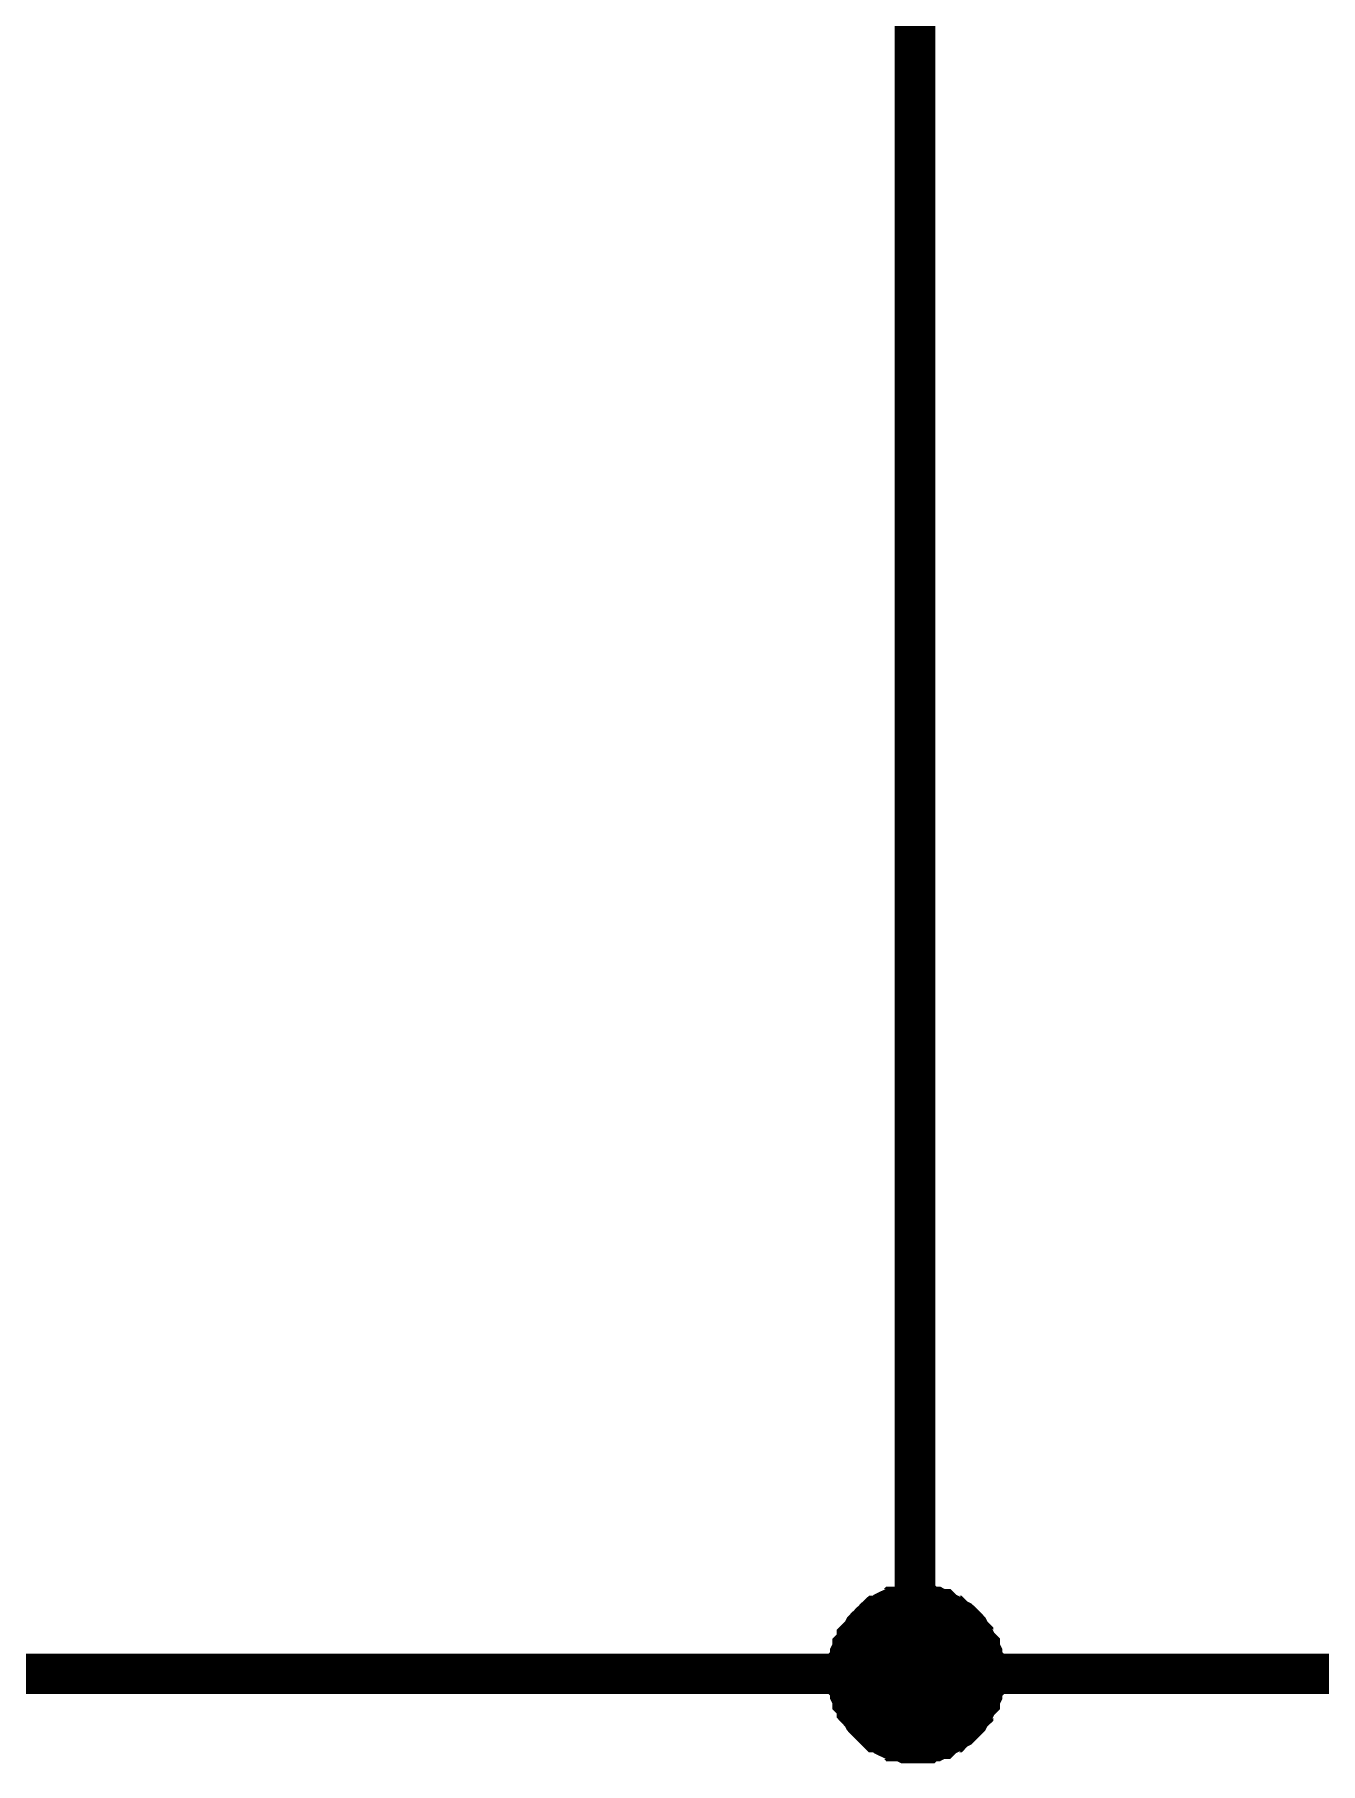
# Model space of a CAD drawing. Header units: millimetres. Extents: x -2024 to 917, y -725 to 13.
# Drawn here: x -1745.53 to -1736, y -689.83 to -677.02 of the extents above; entities that cross this region are included whole.
import ezdxf

# ---------------------------------------------------------------- set-up
doc = ezdxf.new("R2010")
doc.units = ezdxf.units.MM

msp = doc.modelspace()

# ---------------------------------------------------------------- linework, layer by layer
at = {"color": 7}
for points, const_width in [([(-1741.487, -674.168), (-1739.005, -674.168), (-1739.005, -689.17), (-1745.245, -689.17)], 0.3), ([(-1739.501, -689.17), (-1739.501, -689.137), (-1739.501, -689.12), (-1739.501, -689.087), (-1739.485, -689.071), (-1739.485, -689.038), (-1739.485, -689.021), (-1739.468, -688.988), (-1739.468, -688.971), (-1739.452, -688.955), (-1739.435, -688.922), (-1739.435, -688.905), (-1739.419, -688.889), (-1739.402, -688.872), (-1739.385, -688.839), (-1739.369, -688.822), (-1739.352, -688.806), (-1739.336, -688.789), (-1739.319, -688.773), (-1739.303, -688.756), (-1739.286, -688.74), (-1739.253, -688.74), (-1739.236, -688.723), (-1739.22, -688.706), (-1739.187, -688.69), (-1739.17, -688.69), (-1739.154, -688.673), (-1739.121, -688.673), (-1739.104, -688.673), (-1739.071, -688.657), (-1739.054, -688.657), (-1739.021, -688.657), (-1739.005, -688.657)], 0.3), ([(-1739.501, -689.17), (-1739.501, -689.137), (-1739.501, -689.12), (-1739.501, -689.087), (-1739.485, -689.071), (-1739.485, -689.038), (-1739.485, -689.021), (-1739.468, -688.988), (-1739.468, -688.971), (-1739.452, -688.955), (-1739.435, -688.922), (-1739.435, -688.905), (-1739.419, -688.889), (-1739.402, -688.872), (-1739.385, -688.839), (-1739.369, -688.822), (-1739.352, -688.806), (-1739.336, -688.789), (-1739.319, -688.773), (-1739.303, -688.756), (-1739.286, -688.74), (-1739.253, -688.74), (-1739.236, -688.723), (-1739.22, -688.706), (-1739.187, -688.69), (-1739.17, -688.69), (-1739.154, -688.673), (-1739.121, -688.673), (-1739.104, -688.673), (-1739.071, -688.657), (-1739.054, -688.657), (-1739.021, -688.657), (-1739.005, -688.657)], 0.3), ([(-1739.501, -689.17), (-1739.501, -689.137), (-1739.501, -689.12), (-1739.501, -689.087), (-1739.485, -689.071), (-1739.485, -689.038), (-1739.485, -689.021), (-1739.468, -688.988), (-1739.468, -688.971), (-1739.452, -688.955), (-1739.435, -688.922), (-1739.435, -688.905), (-1739.419, -688.889), (-1739.402, -688.872), (-1739.385, -688.839), (-1739.369, -688.822), (-1739.352, -688.806), (-1739.336, -688.789), (-1739.319, -688.773), (-1739.303, -688.756), (-1739.286, -688.74), (-1739.253, -688.74), (-1739.236, -688.723), (-1739.22, -688.706), (-1739.187, -688.69), (-1739.17, -688.69), (-1739.154, -688.673), (-1739.121, -688.673), (-1739.104, -688.673), (-1739.071, -688.657), (-1739.054, -688.657), (-1739.021, -688.657), (-1739.005, -688.657)], 0.3), ([(-1739.501, -689.17), (-1739.501, -689.137), (-1739.501, -689.12), (-1739.501, -689.087), (-1739.485, -689.071), (-1739.485, -689.038), (-1739.485, -689.021), (-1739.468, -688.988), (-1739.468, -688.971), (-1739.452, -688.955), (-1739.435, -688.922), (-1739.435, -688.905), (-1739.419, -688.889), (-1739.402, -688.872), (-1739.385, -688.839), (-1739.369, -688.822), (-1739.352, -688.806), (-1739.336, -688.789), (-1739.319, -688.773), (-1739.303, -688.756), (-1739.286, -688.74), (-1739.253, -688.74), (-1739.236, -688.723), (-1739.22, -688.706), (-1739.187, -688.69), (-1739.17, -688.69), (-1739.154, -688.673), (-1739.121, -688.673), (-1739.104, -688.673), (-1739.071, -688.657), (-1739.054, -688.657), (-1739.021, -688.657), (-1739.005, -688.657)], 0.3), ([(-1739.005, -688.657), (-1739.005, -688.657)], 0.3), ([(-1739.005, -688.657), (-1738.972, -688.657), (-1738.955, -688.657), (-1738.922, -688.657), (-1738.905, -688.673), (-1738.872, -688.673), (-1738.856, -688.673), (-1738.823, -688.69), (-1738.806, -688.69), (-1738.79, -688.706), (-1738.756, -688.723), (-1738.74, -688.74), (-1738.723, -688.74), (-1738.707, -688.756), (-1738.674, -688.773), (-1738.657, -688.789), (-1738.641, -688.806), (-1738.624, -688.822), (-1738.608, -688.839), (-1738.591, -688.872), (-1738.574, -688.889), (-1738.574, -688.905), (-1738.558, -688.922), (-1738.541, -688.955), (-1738.525, -688.971), (-1738.525, -688.988), (-1738.508, -689.021), (-1738.508, -689.038), (-1738.508, -689.071), (-1738.492, -689.087), (-1738.492, -689.12), (-1738.492, -689.137), (-1738.492, -689.17)], 0.3), ([(-1739.005, -688.657), (-1739.005, -688.657)], 0.3), ([(-1739.005, -688.657), (-1738.972, -688.657), (-1738.955, -688.657), (-1738.922, -688.657), (-1738.905, -688.673), (-1738.872, -688.673), (-1738.856, -688.673), (-1738.823, -688.69), (-1738.806, -688.69), (-1738.79, -688.706), (-1738.756, -688.723), (-1738.74, -688.74), (-1738.723, -688.74), (-1738.707, -688.756), (-1738.674, -688.773), (-1738.657, -688.789), (-1738.641, -688.806), (-1738.624, -688.822), (-1738.608, -688.839), (-1738.591, -688.872), (-1738.574, -688.889), (-1738.574, -688.905), (-1738.558, -688.922), (-1738.541, -688.955), (-1738.525, -688.971), (-1738.525, -688.988), (-1738.508, -689.021), (-1738.508, -689.038), (-1738.508, -689.071), (-1738.492, -689.087), (-1738.492, -689.12), (-1738.492, -689.137), (-1738.492, -689.17)], 0.3), ([(-1739.005, -688.657), (-1739.005, -688.657)], 0.3), ([(-1739.005, -688.657), (-1738.972, -688.657), (-1738.955, -688.657), (-1738.922, -688.657), (-1738.905, -688.673), (-1738.872, -688.673), (-1738.856, -688.673), (-1738.823, -688.69), (-1738.806, -688.69), (-1738.79, -688.706), (-1738.756, -688.723), (-1738.74, -688.74), (-1738.723, -688.74), (-1738.707, -688.756), (-1738.674, -688.773), (-1738.657, -688.789), (-1738.641, -688.806), (-1738.624, -688.822), (-1738.608, -688.839), (-1738.591, -688.872), (-1738.574, -688.889), (-1738.574, -688.905), (-1738.558, -688.922), (-1738.541, -688.955), (-1738.525, -688.971), (-1738.525, -688.988), (-1738.508, -689.021), (-1738.508, -689.038), (-1738.508, -689.071), (-1738.492, -689.087), (-1738.492, -689.12), (-1738.492, -689.137), (-1738.492, -689.17)], 0.3), ([(-1739.005, -688.657), (-1739.005, -688.657)], 0.3), ([(-1739.005, -688.657), (-1738.972, -688.657), (-1738.955, -688.657), (-1738.922, -688.657), (-1738.905, -688.673), (-1738.872, -688.673), (-1738.856, -688.673), (-1738.823, -688.69), (-1738.806, -688.69), (-1738.79, -688.706), (-1738.756, -688.723), (-1738.74, -688.74), (-1738.723, -688.74), (-1738.707, -688.756), (-1738.674, -688.773), (-1738.657, -688.789), (-1738.641, -688.806), (-1738.624, -688.822), (-1738.608, -688.839), (-1738.591, -688.872), (-1738.574, -688.889), (-1738.574, -688.905), (-1738.558, -688.922), (-1738.541, -688.955), (-1738.525, -688.971), (-1738.525, -688.988), (-1738.508, -689.021), (-1738.508, -689.038), (-1738.508, -689.071), (-1738.492, -689.087), (-1738.492, -689.12), (-1738.492, -689.137), (-1738.492, -689.17)], 0.3), ([(-1739.501, -689.17), (-1739.501, -689.137), (-1739.501, -689.12), (-1739.501, -689.087), (-1739.485, -689.071), (-1739.485, -689.038), (-1739.485, -689.021), (-1739.468, -688.988), (-1739.468, -688.971), (-1739.452, -688.955), (-1739.435, -688.922), (-1739.435, -688.905), (-1739.419, -688.889), (-1739.402, -688.872), (-1739.385, -688.839), (-1739.369, -688.822), (-1739.352, -688.806), (-1739.336, -688.789), (-1739.319, -688.773), (-1739.303, -688.756), (-1739.286, -688.74), (-1739.253, -688.74), (-1739.236, -688.723), (-1739.22, -688.706), (-1739.187, -688.69), (-1739.17, -688.69), (-1739.154, -688.673), (-1739.121, -688.673), (-1739.104, -688.673), (-1739.071, -688.657), (-1739.054, -688.657), (-1739.021, -688.657), (-1739.005, -688.657)], 0.0991), ([(-1739.501, -689.17), (-1739.501, -689.137), (-1739.501, -689.12), (-1739.501, -689.087), (-1739.485, -689.071), (-1739.485, -689.038), (-1739.485, -689.021), (-1739.468, -688.988), (-1739.468, -688.971), (-1739.452, -688.955), (-1739.435, -688.922), (-1739.435, -688.905), (-1739.419, -688.889), (-1739.402, -688.872), (-1739.385, -688.839), (-1739.369, -688.822), (-1739.352, -688.806), (-1739.336, -688.789), (-1739.319, -688.773), (-1739.303, -688.756), (-1739.286, -688.74), (-1739.253, -688.74), (-1739.236, -688.723), (-1739.22, -688.706), (-1739.187, -688.69), (-1739.17, -688.69), (-1739.154, -688.673), (-1739.121, -688.673), (-1739.104, -688.673), (-1739.071, -688.657), (-1739.054, -688.657), (-1739.021, -688.657), (-1739.005, -688.657)], 0.0991), ([(-1739.501, -689.17), (-1739.501, -689.137), (-1739.501, -689.12), (-1739.501, -689.087), (-1739.485, -689.071), (-1739.485, -689.038), (-1739.485, -689.021), (-1739.468, -688.988), (-1739.468, -688.971), (-1739.452, -688.955), (-1739.435, -688.922), (-1739.435, -688.905), (-1739.419, -688.889), (-1739.402, -688.872), (-1739.385, -688.839), (-1739.369, -688.822), (-1739.352, -688.806), (-1739.336, -688.789), (-1739.319, -688.773), (-1739.303, -688.756), (-1739.286, -688.74), (-1739.253, -688.74), (-1739.236, -688.723), (-1739.22, -688.706), (-1739.187, -688.69), (-1739.17, -688.69), (-1739.154, -688.673), (-1739.121, -688.673), (-1739.104, -688.673), (-1739.071, -688.657), (-1739.054, -688.657), (-1739.021, -688.657), (-1739.005, -688.657)], 0.0991), ([(-1739.501, -689.17), (-1739.501, -689.137), (-1739.501, -689.12), (-1739.501, -689.087), (-1739.485, -689.071), (-1739.485, -689.038), (-1739.485, -689.021), (-1739.468, -688.988), (-1739.468, -688.971), (-1739.452, -688.955), (-1739.435, -688.922), (-1739.435, -688.905), (-1739.419, -688.889), (-1739.402, -688.872), (-1739.385, -688.839), (-1739.369, -688.822), (-1739.352, -688.806), (-1739.336, -688.789), (-1739.319, -688.773), (-1739.303, -688.756), (-1739.286, -688.74), (-1739.253, -688.74), (-1739.236, -688.723), (-1739.22, -688.706), (-1739.187, -688.69), (-1739.17, -688.69), (-1739.154, -688.673), (-1739.121, -688.673), (-1739.104, -688.673), (-1739.071, -688.657), (-1739.054, -688.657), (-1739.021, -688.657), (-1739.005, -688.657)], 0.0991), ([(-1739.005, -688.657), (-1739.005, -688.657)], 0.0991), ([(-1739.005, -688.657), (-1738.972, -688.657), (-1738.955, -688.657), (-1738.922, -688.657), (-1738.905, -688.673), (-1738.872, -688.673), (-1738.856, -688.673), (-1738.823, -688.69), (-1738.806, -688.69), (-1738.79, -688.706), (-1738.756, -688.723), (-1738.74, -688.74), (-1738.723, -688.74), (-1738.707, -688.756), (-1738.674, -688.773), (-1738.657, -688.789), (-1738.641, -688.806), (-1738.624, -688.822), (-1738.608, -688.839), (-1738.591, -688.872), (-1738.574, -688.889), (-1738.574, -688.905), (-1738.558, -688.922), (-1738.541, -688.955), (-1738.525, -688.971), (-1738.525, -688.988), (-1738.508, -689.021), (-1738.508, -689.038), (-1738.508, -689.071), (-1738.492, -689.087), (-1738.492, -689.12), (-1738.492, -689.137), (-1738.492, -689.17)], 0.0991), ([(-1739.005, -688.657), (-1739.005, -688.657)], 0.0991), ([(-1739.005, -688.657), (-1738.972, -688.657), (-1738.955, -688.657), (-1738.922, -688.657), (-1738.905, -688.673), (-1738.872, -688.673), (-1738.856, -688.673), (-1738.823, -688.69), (-1738.806, -688.69), (-1738.79, -688.706), (-1738.756, -688.723), (-1738.74, -688.74), (-1738.723, -688.74), (-1738.707, -688.756), (-1738.674, -688.773), (-1738.657, -688.789), (-1738.641, -688.806), (-1738.624, -688.822), (-1738.608, -688.839), (-1738.591, -688.872), (-1738.574, -688.889), (-1738.574, -688.905), (-1738.558, -688.922), (-1738.541, -688.955), (-1738.525, -688.971), (-1738.525, -688.988), (-1738.508, -689.021), (-1738.508, -689.038), (-1738.508, -689.071), (-1738.492, -689.087), (-1738.492, -689.12), (-1738.492, -689.137), (-1738.492, -689.17)], 0.0991), ([(-1739.005, -688.657), (-1739.005, -688.657)], 0.0991), ([(-1739.005, -688.657), (-1738.972, -688.657), (-1738.955, -688.657), (-1738.922, -688.657), (-1738.905, -688.673), (-1738.872, -688.673), (-1738.856, -688.673), (-1738.823, -688.69), (-1738.806, -688.69), (-1738.79, -688.706), (-1738.756, -688.723), (-1738.74, -688.74), (-1738.723, -688.74), (-1738.707, -688.756), (-1738.674, -688.773), (-1738.657, -688.789), (-1738.641, -688.806), (-1738.624, -688.822), (-1738.608, -688.839), (-1738.591, -688.872), (-1738.574, -688.889), (-1738.574, -688.905), (-1738.558, -688.922), (-1738.541, -688.955), (-1738.525, -688.971), (-1738.525, -688.988), (-1738.508, -689.021), (-1738.508, -689.038), (-1738.508, -689.071), (-1738.492, -689.087), (-1738.492, -689.12), (-1738.492, -689.137), (-1738.492, -689.17)], 0.0991), ([(-1739.005, -688.657), (-1739.005, -688.657)], 0.0991), ([(-1739.005, -688.657), (-1738.972, -688.657), (-1738.955, -688.657), (-1738.922, -688.657), (-1738.905, -688.673), (-1738.872, -688.673), (-1738.856, -688.673), (-1738.823, -688.69), (-1738.806, -688.69), (-1738.79, -688.706), (-1738.756, -688.723), (-1738.74, -688.74), (-1738.723, -688.74), (-1738.707, -688.756), (-1738.674, -688.773), (-1738.657, -688.789), (-1738.641, -688.806), (-1738.624, -688.822), (-1738.608, -688.839), (-1738.591, -688.872), (-1738.574, -688.889), (-1738.574, -688.905), (-1738.558, -688.922), (-1738.541, -688.955), (-1738.525, -688.971), (-1738.525, -688.988), (-1738.508, -689.021), (-1738.508, -689.038), (-1738.508, -689.071), (-1738.492, -689.087), (-1738.492, -689.12), (-1738.492, -689.137), (-1738.492, -689.17)], 0.0991), ([(-1748.24, -689.17), (-1745.245, -689.17)], 0.3), ([(-1739.005, -689.683), (-1739.021, -689.683), (-1739.054, -689.683), (-1739.071, -689.683), (-1739.104, -689.667), (-1739.121, -689.667), (-1739.154, -689.667), (-1739.17, -689.65), (-1739.187, -689.65), (-1739.22, -689.634), (-1739.236, -689.617), (-1739.253, -689.601), (-1739.286, -689.601), (-1739.303, -689.584), (-1739.319, -689.568), (-1739.336, -689.551), (-1739.352, -689.534), (-1739.369, -689.518), (-1739.385, -689.501), (-1739.402, -689.468), (-1739.419, -689.452), (-1739.435, -689.435), (-1739.435, -689.418), (-1739.452, -689.385), (-1739.468, -689.369), (-1739.468, -689.352), (-1739.485, -689.319), (-1739.485, -689.303), (-1739.485, -689.269), (-1739.501, -689.253), (-1739.501, -689.22), (-1739.501, -689.203), (-1739.501, -689.17)], 0.3), ([(-1739.501, -689.17), (-1739.501, -689.17)], 0.3), ([(-1739.005, -689.683), (-1739.021, -689.683), (-1739.054, -689.683), (-1739.071, -689.683), (-1739.104, -689.667), (-1739.121, -689.667), (-1739.154, -689.667), (-1739.17, -689.65), (-1739.187, -689.65), (-1739.22, -689.634), (-1739.236, -689.617), (-1739.253, -689.601), (-1739.286, -689.601), (-1739.303, -689.584), (-1739.319, -689.568), (-1739.336, -689.551), (-1739.352, -689.534), (-1739.369, -689.518), (-1739.385, -689.501), (-1739.402, -689.468), (-1739.419, -689.452), (-1739.435, -689.435), (-1739.435, -689.418), (-1739.452, -689.385), (-1739.468, -689.369), (-1739.468, -689.352), (-1739.485, -689.319), (-1739.485, -689.303), (-1739.485, -689.269), (-1739.501, -689.253), (-1739.501, -689.22), (-1739.501, -689.203), (-1739.501, -689.17)], 0.3), ([(-1739.501, -689.17), (-1739.501, -689.17)], 0.3), ([(-1739.005, -689.683), (-1739.021, -689.683), (-1739.054, -689.683), (-1739.071, -689.683), (-1739.104, -689.667), (-1739.121, -689.667), (-1739.154, -689.667), (-1739.17, -689.65), (-1739.187, -689.65), (-1739.22, -689.634), (-1739.236, -689.617), (-1739.253, -689.601), (-1739.286, -689.601), (-1739.303, -689.584), (-1739.319, -689.568), (-1739.336, -689.551), (-1739.352, -689.534), (-1739.369, -689.518), (-1739.385, -689.501), (-1739.402, -689.468), (-1739.419, -689.452), (-1739.435, -689.435), (-1739.435, -689.418), (-1739.452, -689.385), (-1739.468, -689.369), (-1739.468, -689.352), (-1739.485, -689.319), (-1739.485, -689.303), (-1739.485, -689.269), (-1739.501, -689.253), (-1739.501, -689.22), (-1739.501, -689.203), (-1739.501, -689.17)], 0.3), ([(-1739.501, -689.17), (-1739.501, -689.17)], 0.3), ([(-1739.005, -689.683), (-1739.021, -689.683), (-1739.054, -689.683), (-1739.071, -689.683), (-1739.104, -689.667), (-1739.121, -689.667), (-1739.154, -689.667), (-1739.17, -689.65), (-1739.187, -689.65), (-1739.22, -689.634), (-1739.236, -689.617), (-1739.253, -689.601), (-1739.286, -689.601), (-1739.303, -689.584), (-1739.319, -689.568), (-1739.336, -689.551), (-1739.352, -689.534), (-1739.369, -689.518), (-1739.385, -689.501), (-1739.402, -689.468), (-1739.419, -689.452), (-1739.435, -689.435), (-1739.435, -689.418), (-1739.452, -689.385), (-1739.468, -689.369), (-1739.468, -689.352), (-1739.485, -689.319), (-1739.485, -689.303), (-1739.485, -689.269), (-1739.501, -689.253), (-1739.501, -689.22), (-1739.501, -689.203), (-1739.501, -689.17)], 0.3), ([(-1739.501, -689.17), (-1739.501, -689.17)], 0.3), ([(-1738.492, -689.17), (-1738.492, -689.203), (-1738.492, -689.22), (-1738.492, -689.253), (-1738.508, -689.269), (-1738.508, -689.303), (-1738.508, -689.319), (-1738.525, -689.352), (-1738.525, -689.369), (-1738.541, -689.385), (-1738.558, -689.418), (-1738.574, -689.435), (-1738.574, -689.452), (-1738.591, -689.468), (-1738.608, -689.501), (-1738.624, -689.518), (-1738.641, -689.534), (-1738.657, -689.551), (-1738.674, -689.568), (-1738.707, -689.584), (-1738.723, -689.601), (-1738.74, -689.601), (-1738.756, -689.617), (-1738.79, -689.634), (-1738.806, -689.65), (-1738.823, -689.65), (-1738.856, -689.667), (-1738.872, -689.667), (-1738.905, -689.667), (-1738.922, -689.683), (-1738.955, -689.683), (-1738.972, -689.683), (-1739.005, -689.683)], 0.3), ([(-1739.005, -689.17), (-1734.006, -689.17)], 0.3), ([(-1738.492, -689.17), (-1738.492, -689.203), (-1738.492, -689.22), (-1738.492, -689.253), (-1738.508, -689.269), (-1738.508, -689.303), (-1738.508, -689.319), (-1738.525, -689.352), (-1738.525, -689.369), (-1738.541, -689.385), (-1738.558, -689.418), (-1738.574, -689.435), (-1738.574, -689.452), (-1738.591, -689.468), (-1738.608, -689.501), (-1738.624, -689.518), (-1738.641, -689.534), (-1738.657, -689.551), (-1738.674, -689.568), (-1738.707, -689.584), (-1738.723, -689.601), (-1738.74, -689.601), (-1738.756, -689.617), (-1738.79, -689.634), (-1738.806, -689.65), (-1738.823, -689.65), (-1738.856, -689.667), (-1738.872, -689.667), (-1738.905, -689.667), (-1738.922, -689.683), (-1738.955, -689.683), (-1738.972, -689.683), (-1739.005, -689.683)], 0.3), ([(-1738.492, -689.17), (-1738.492, -689.203), (-1738.492, -689.22), (-1738.492, -689.253), (-1738.508, -689.269), (-1738.508, -689.303), (-1738.508, -689.319), (-1738.525, -689.352), (-1738.525, -689.369), (-1738.541, -689.385), (-1738.558, -689.418), (-1738.574, -689.435), (-1738.574, -689.452), (-1738.591, -689.468), (-1738.608, -689.501), (-1738.624, -689.518), (-1738.641, -689.534), (-1738.657, -689.551), (-1738.674, -689.568), (-1738.707, -689.584), (-1738.723, -689.601), (-1738.74, -689.601), (-1738.756, -689.617), (-1738.79, -689.634), (-1738.806, -689.65), (-1738.823, -689.65), (-1738.856, -689.667), (-1738.872, -689.667), (-1738.905, -689.667), (-1738.922, -689.683), (-1738.955, -689.683), (-1738.972, -689.683), (-1739.005, -689.683)], 0.3), ([(-1738.492, -689.17), (-1738.492, -689.203), (-1738.492, -689.22), (-1738.492, -689.253), (-1738.508, -689.269), (-1738.508, -689.303), (-1738.508, -689.319), (-1738.525, -689.352), (-1738.525, -689.369), (-1738.541, -689.385), (-1738.558, -689.418), (-1738.574, -689.435), (-1738.574, -689.452), (-1738.591, -689.468), (-1738.608, -689.501), (-1738.624, -689.518), (-1738.641, -689.534), (-1738.657, -689.551), (-1738.674, -689.568), (-1738.707, -689.584), (-1738.723, -689.601), (-1738.74, -689.601), (-1738.756, -689.617), (-1738.79, -689.634), (-1738.806, -689.65), (-1738.823, -689.65), (-1738.856, -689.667), (-1738.872, -689.667), (-1738.905, -689.667), (-1738.922, -689.683), (-1738.955, -689.683), (-1738.972, -689.683), (-1739.005, -689.683)], 0.3), ([(-1738.492, -689.17), (-1738.492, -689.17), (-1738.492, -689.17), (-1738.492, -689.17), (-1738.492, -689.17), (-1738.492, -689.17), (-1738.492, -689.17), (-1738.492, -689.17), (-1738.492, -689.17), (-1738.492, -689.17), (-1738.492, -689.17), (-1738.492, -689.17), (-1738.492, -689.17), (-1738.492, -689.17), (-1738.492, -689.17), (-1738.492, -689.17), (-1738.492, -689.17), (-1738.492, -689.17), (-1738.492, -689.17), (-1738.492, -689.17), (-1738.492, -689.17), (-1738.492, -689.17), (-1738.492, -689.17), (-1738.492, -689.17), (-1738.492, -689.17), (-1738.492, -689.17), (-1738.492, -689.17), (-1738.492, -689.17), (-1738.492, -689.17), (-1738.492, -689.17), (-1738.492, -689.17), (-1738.492, -689.17), (-1738.492, -689.17)], 0.3), ([(-1738.492, -689.17), (-1738.492, -689.17)], 0.3), ([(-1738.492, -689.17), (-1738.492, -689.17), (-1738.492, -689.17), (-1738.492, -689.17), (-1738.492, -689.17), (-1738.492, -689.17), (-1738.492, -689.17), (-1738.492, -689.17), (-1738.492, -689.17), (-1738.492, -689.17), (-1738.492, -689.17), (-1738.492, -689.17), (-1738.492, -689.17), (-1738.492, -689.17), (-1738.492, -689.17), (-1738.492, -689.17), (-1738.492, -689.17), (-1738.492, -689.17), (-1738.492, -689.17), (-1738.492, -689.17), (-1738.492, -689.17), (-1738.492, -689.17), (-1738.492, -689.17), (-1738.492, -689.17), (-1738.492, -689.17), (-1738.492, -689.17), (-1738.492, -689.17), (-1738.492, -689.17), (-1738.492, -689.17), (-1738.492, -689.17), (-1738.492, -689.17), (-1738.492, -689.17), (-1738.492, -689.17)], 0.3), ([(-1738.492, -689.17), (-1738.492, -689.17)], 0.3), ([(-1738.492, -689.17), (-1738.492, -689.17), (-1738.492, -689.17), (-1738.492, -689.17), (-1738.492, -689.17), (-1738.492, -689.17), (-1738.492, -689.17), (-1738.492, -689.17), (-1738.492, -689.17), (-1738.492, -689.17), (-1738.492, -689.17), (-1738.492, -689.17), (-1738.492, -689.17), (-1738.492, -689.17), (-1738.492, -689.17), (-1738.492, -689.17), (-1738.492, -689.17), (-1738.492, -689.17), (-1738.492, -689.17), (-1738.492, -689.17), (-1738.492, -689.17), (-1738.492, -689.17), (-1738.492, -689.17), (-1738.492, -689.17), (-1738.492, -689.17), (-1738.492, -689.17), (-1738.492, -689.17), (-1738.492, -689.17), (-1738.492, -689.17), (-1738.492, -689.17), (-1738.492, -689.17), (-1738.492, -689.17), (-1738.492, -689.17)], 0.3), ([(-1738.492, -689.17), (-1738.492, -689.17)], 0.3), ([(-1738.492, -689.17), (-1738.492, -689.17), (-1738.492, -689.17), (-1738.492, -689.17), (-1738.492, -689.17), (-1738.492, -689.17), (-1738.492, -689.17), (-1738.492, -689.17), (-1738.492, -689.17), (-1738.492, -689.17), (-1738.492, -689.17), (-1738.492, -689.17), (-1738.492, -689.17), (-1738.492, -689.17), (-1738.492, -689.17), (-1738.492, -689.17), (-1738.492, -689.17), (-1738.492, -689.17), (-1738.492, -689.17), (-1738.492, -689.17), (-1738.492, -689.17), (-1738.492, -689.17), (-1738.492, -689.17), (-1738.492, -689.17), (-1738.492, -689.17), (-1738.492, -689.17), (-1738.492, -689.17), (-1738.492, -689.17), (-1738.492, -689.17), (-1738.492, -689.17), (-1738.492, -689.17), (-1738.492, -689.17), (-1738.492, -689.17)], 0.3), ([(-1738.492, -689.17), (-1738.492, -689.17)], 0.3), ([(-1739.005, -689.683), (-1739.021, -689.683), (-1739.054, -689.683), (-1739.071, -689.683), (-1739.104, -689.667), (-1739.121, -689.667), (-1739.154, -689.667), (-1739.17, -689.65), (-1739.187, -689.65), (-1739.22, -689.634), (-1739.236, -689.617), (-1739.253, -689.601), (-1739.286, -689.601), (-1739.303, -689.584), (-1739.319, -689.568), (-1739.336, -689.551), (-1739.352, -689.534), (-1739.369, -689.518), (-1739.385, -689.501), (-1739.402, -689.468), (-1739.419, -689.452), (-1739.435, -689.435), (-1739.435, -689.418), (-1739.452, -689.385), (-1739.468, -689.369), (-1739.468, -689.352), (-1739.485, -689.319), (-1739.485, -689.303), (-1739.485, -689.269), (-1739.501, -689.253), (-1739.501, -689.22), (-1739.501, -689.203), (-1739.501, -689.17)], 0.0991), ([(-1739.501, -689.17), (-1739.501, -689.17)], 0.0991), ([(-1739.005, -689.683), (-1739.021, -689.683), (-1739.054, -689.683), (-1739.071, -689.683), (-1739.104, -689.667), (-1739.121, -689.667), (-1739.154, -689.667), (-1739.17, -689.65), (-1739.187, -689.65), (-1739.22, -689.634), (-1739.236, -689.617), (-1739.253, -689.601), (-1739.286, -689.601), (-1739.303, -689.584), (-1739.319, -689.568), (-1739.336, -689.551), (-1739.352, -689.534), (-1739.369, -689.518), (-1739.385, -689.501), (-1739.402, -689.468), (-1739.419, -689.452), (-1739.435, -689.435), (-1739.435, -689.418), (-1739.452, -689.385), (-1739.468, -689.369), (-1739.468, -689.352), (-1739.485, -689.319), (-1739.485, -689.303), (-1739.485, -689.269), (-1739.501, -689.253), (-1739.501, -689.22), (-1739.501, -689.203), (-1739.501, -689.17)], 0.0991), ([(-1739.501, -689.17), (-1739.501, -689.17)], 0.0991), ([(-1739.005, -689.683), (-1739.021, -689.683), (-1739.054, -689.683), (-1739.071, -689.683), (-1739.104, -689.667), (-1739.121, -689.667), (-1739.154, -689.667), (-1739.17, -689.65), (-1739.187, -689.65), (-1739.22, -689.634), (-1739.236, -689.617), (-1739.253, -689.601), (-1739.286, -689.601), (-1739.303, -689.584), (-1739.319, -689.568), (-1739.336, -689.551), (-1739.352, -689.534), (-1739.369, -689.518), (-1739.385, -689.501), (-1739.402, -689.468), (-1739.419, -689.452), (-1739.435, -689.435), (-1739.435, -689.418), (-1739.452, -689.385), (-1739.468, -689.369), (-1739.468, -689.352), (-1739.485, -689.319), (-1739.485, -689.303), (-1739.485, -689.269), (-1739.501, -689.253), (-1739.501, -689.22), (-1739.501, -689.203), (-1739.501, -689.17)], 0.0991), ([(-1739.501, -689.17), (-1739.501, -689.17)], 0.0991), ([(-1739.005, -689.683), (-1739.021, -689.683), (-1739.054, -689.683), (-1739.071, -689.683), (-1739.104, -689.667), (-1739.121, -689.667), (-1739.154, -689.667), (-1739.17, -689.65), (-1739.187, -689.65), (-1739.22, -689.634), (-1739.236, -689.617), (-1739.253, -689.601), (-1739.286, -689.601), (-1739.303, -689.584), (-1739.319, -689.568), (-1739.336, -689.551), (-1739.352, -689.534), (-1739.369, -689.518), (-1739.385, -689.501), (-1739.402, -689.468), (-1739.419, -689.452), (-1739.435, -689.435), (-1739.435, -689.418), (-1739.452, -689.385), (-1739.468, -689.369), (-1739.468, -689.352), (-1739.485, -689.319), (-1739.485, -689.303), (-1739.485, -689.269), (-1739.501, -689.253), (-1739.501, -689.22), (-1739.501, -689.203), (-1739.501, -689.17)], 0.0991), ([(-1739.501, -689.17), (-1739.501, -689.17)], 0.0991), ([(-1738.492, -689.17), (-1738.492, -689.203), (-1738.492, -689.22), (-1738.492, -689.253), (-1738.508, -689.269), (-1738.508, -689.303), (-1738.508, -689.319), (-1738.525, -689.352), (-1738.525, -689.369), (-1738.541, -689.385), (-1738.558, -689.418), (-1738.574, -689.435), (-1738.574, -689.452), (-1738.591, -689.468), (-1738.608, -689.501), (-1738.624, -689.518), (-1738.641, -689.534), (-1738.657, -689.551), (-1738.674, -689.568), (-1738.707, -689.584), (-1738.723, -689.601), (-1738.74, -689.601), (-1738.756, -689.617), (-1738.79, -689.634), (-1738.806, -689.65), (-1738.823, -689.65), (-1738.856, -689.667), (-1738.872, -689.667), (-1738.905, -689.667), (-1738.922, -689.683), (-1738.955, -689.683), (-1738.972, -689.683), (-1739.005, -689.683)], 0.0991), ([(-1738.492, -689.17), (-1738.492, -689.203), (-1738.492, -689.22), (-1738.492, -689.253), (-1738.508, -689.269), (-1738.508, -689.303), (-1738.508, -689.319), (-1738.525, -689.352), (-1738.525, -689.369), (-1738.541, -689.385), (-1738.558, -689.418), (-1738.574, -689.435), (-1738.574, -689.452), (-1738.591, -689.468), (-1738.608, -689.501), (-1738.624, -689.518), (-1738.641, -689.534), (-1738.657, -689.551), (-1738.674, -689.568), (-1738.707, -689.584), (-1738.723, -689.601), (-1738.74, -689.601), (-1738.756, -689.617), (-1738.79, -689.634), (-1738.806, -689.65), (-1738.823, -689.65), (-1738.856, -689.667), (-1738.872, -689.667), (-1738.905, -689.667), (-1738.922, -689.683), (-1738.955, -689.683), (-1738.972, -689.683), (-1739.005, -689.683)], 0.0991), ([(-1738.492, -689.17), (-1738.492, -689.203), (-1738.492, -689.22), (-1738.492, -689.253), (-1738.508, -689.269), (-1738.508, -689.303), (-1738.508, -689.319), (-1738.525, -689.352), (-1738.525, -689.369), (-1738.541, -689.385), (-1738.558, -689.418), (-1738.574, -689.435), (-1738.574, -689.452), (-1738.591, -689.468), (-1738.608, -689.501), (-1738.624, -689.518), (-1738.641, -689.534), (-1738.657, -689.551), (-1738.674, -689.568), (-1738.707, -689.584), (-1738.723, -689.601), (-1738.74, -689.601), (-1738.756, -689.617), (-1738.79, -689.634), (-1738.806, -689.65), (-1738.823, -689.65), (-1738.856, -689.667), (-1738.872, -689.667), (-1738.905, -689.667), (-1738.922, -689.683), (-1738.955, -689.683), (-1738.972, -689.683), (-1739.005, -689.683)], 0.0991), ([(-1738.492, -689.17), (-1738.492, -689.203), (-1738.492, -689.22), (-1738.492, -689.253), (-1738.508, -689.269), (-1738.508, -689.303), (-1738.508, -689.319), (-1738.525, -689.352), (-1738.525, -689.369), (-1738.541, -689.385), (-1738.558, -689.418), (-1738.574, -689.435), (-1738.574, -689.452), (-1738.591, -689.468), (-1738.608, -689.501), (-1738.624, -689.518), (-1738.641, -689.534), (-1738.657, -689.551), (-1738.674, -689.568), (-1738.707, -689.584), (-1738.723, -689.601), (-1738.74, -689.601), (-1738.756, -689.617), (-1738.79, -689.634), (-1738.806, -689.65), (-1738.823, -689.65), (-1738.856, -689.667), (-1738.872, -689.667), (-1738.905, -689.667), (-1738.922, -689.683), (-1738.955, -689.683), (-1738.972, -689.683), (-1739.005, -689.683)], 0.0991), ([(-1738.492, -689.17), (-1738.492, -689.17), (-1738.492, -689.17), (-1738.492, -689.17), (-1738.492, -689.17), (-1738.492, -689.17), (-1738.492, -689.17), (-1738.492, -689.17), (-1738.492, -689.17), (-1738.492, -689.17), (-1738.492, -689.17), (-1738.492, -689.17), (-1738.492, -689.17), (-1738.492, -689.17), (-1738.492, -689.17), (-1738.492, -689.17), (-1738.492, -689.17), (-1738.492, -689.17), (-1738.492, -689.17), (-1738.492, -689.17), (-1738.492, -689.17), (-1738.492, -689.17), (-1738.492, -689.17), (-1738.492, -689.17), (-1738.492, -689.17), (-1738.492, -689.17), (-1738.492, -689.17), (-1738.492, -689.17), (-1738.492, -689.17), (-1738.492, -689.17), (-1738.492, -689.17), (-1738.492, -689.17), (-1738.492, -689.17)], 0.0991), ([(-1738.492, -689.17), (-1738.492, -689.17)], 0.0991), ([(-1738.492, -689.17), (-1738.492, -689.17), (-1738.492, -689.17), (-1738.492, -689.17), (-1738.492, -689.17), (-1738.492, -689.17), (-1738.492, -689.17), (-1738.492, -689.17), (-1738.492, -689.17), (-1738.492, -689.17), (-1738.492, -689.17), (-1738.492, -689.17), (-1738.492, -689.17), (-1738.492, -689.17), (-1738.492, -689.17), (-1738.492, -689.17), (-1738.492, -689.17), (-1738.492, -689.17), (-1738.492, -689.17), (-1738.492, -689.17), (-1738.492, -689.17), (-1738.492, -689.17), (-1738.492, -689.17), (-1738.492, -689.17), (-1738.492, -689.17), (-1738.492, -689.17), (-1738.492, -689.17), (-1738.492, -689.17), (-1738.492, -689.17), (-1738.492, -689.17), (-1738.492, -689.17), (-1738.492, -689.17), (-1738.492, -689.17)], 0.0991), ([(-1738.492, -689.17), (-1738.492, -689.17)], 0.0991), ([(-1738.492, -689.17), (-1738.492, -689.17), (-1738.492, -689.17), (-1738.492, -689.17), (-1738.492, -689.17), (-1738.492, -689.17), (-1738.492, -689.17), (-1738.492, -689.17), (-1738.492, -689.17), (-1738.492, -689.17), (-1738.492, -689.17), (-1738.492, -689.17), (-1738.492, -689.17), (-1738.492, -689.17), (-1738.492, -689.17), (-1738.492, -689.17), (-1738.492, -689.17), (-1738.492, -689.17), (-1738.492, -689.17), (-1738.492, -689.17), (-1738.492, -689.17), (-1738.492, -689.17), (-1738.492, -689.17), (-1738.492, -689.17), (-1738.492, -689.17), (-1738.492, -689.17), (-1738.492, -689.17), (-1738.492, -689.17), (-1738.492, -689.17), (-1738.492, -689.17), (-1738.492, -689.17), (-1738.492, -689.17), (-1738.492, -689.17)], 0.0991), ([(-1738.492, -689.17), (-1738.492, -689.17)], 0.0991), ([(-1738.492, -689.17), (-1738.492, -689.17), (-1738.492, -689.17), (-1738.492, -689.17), (-1738.492, -689.17), (-1738.492, -689.17), (-1738.492, -689.17), (-1738.492, -689.17), (-1738.492, -689.17), (-1738.492, -689.17), (-1738.492, -689.17), (-1738.492, -689.17), (-1738.492, -689.17), (-1738.492, -689.17), (-1738.492, -689.17), (-1738.492, -689.17), (-1738.492, -689.17), (-1738.492, -689.17), (-1738.492, -689.17), (-1738.492, -689.17), (-1738.492, -689.17), (-1738.492, -689.17), (-1738.492, -689.17), (-1738.492, -689.17), (-1738.492, -689.17), (-1738.492, -689.17), (-1738.492, -689.17), (-1738.492, -689.17), (-1738.492, -689.17), (-1738.492, -689.17), (-1738.492, -689.17), (-1738.492, -689.17), (-1738.492, -689.17)], 0.0991), ([(-1738.492, -689.17), (-1738.492, -689.17)], 0.0991)]:
    msp.add_lwpolyline(points, dxfattribs=dict(at, const_width=const_width))
at = {"color": 7, "const_width": 0.508}
msp.add_lwpolyline([(-1739.209, -689.163, 1), (-1738.701, -689.163, 1)], format="xyb", close=True, dxfattribs=at)

doc.saveas('drawing.dxf')
